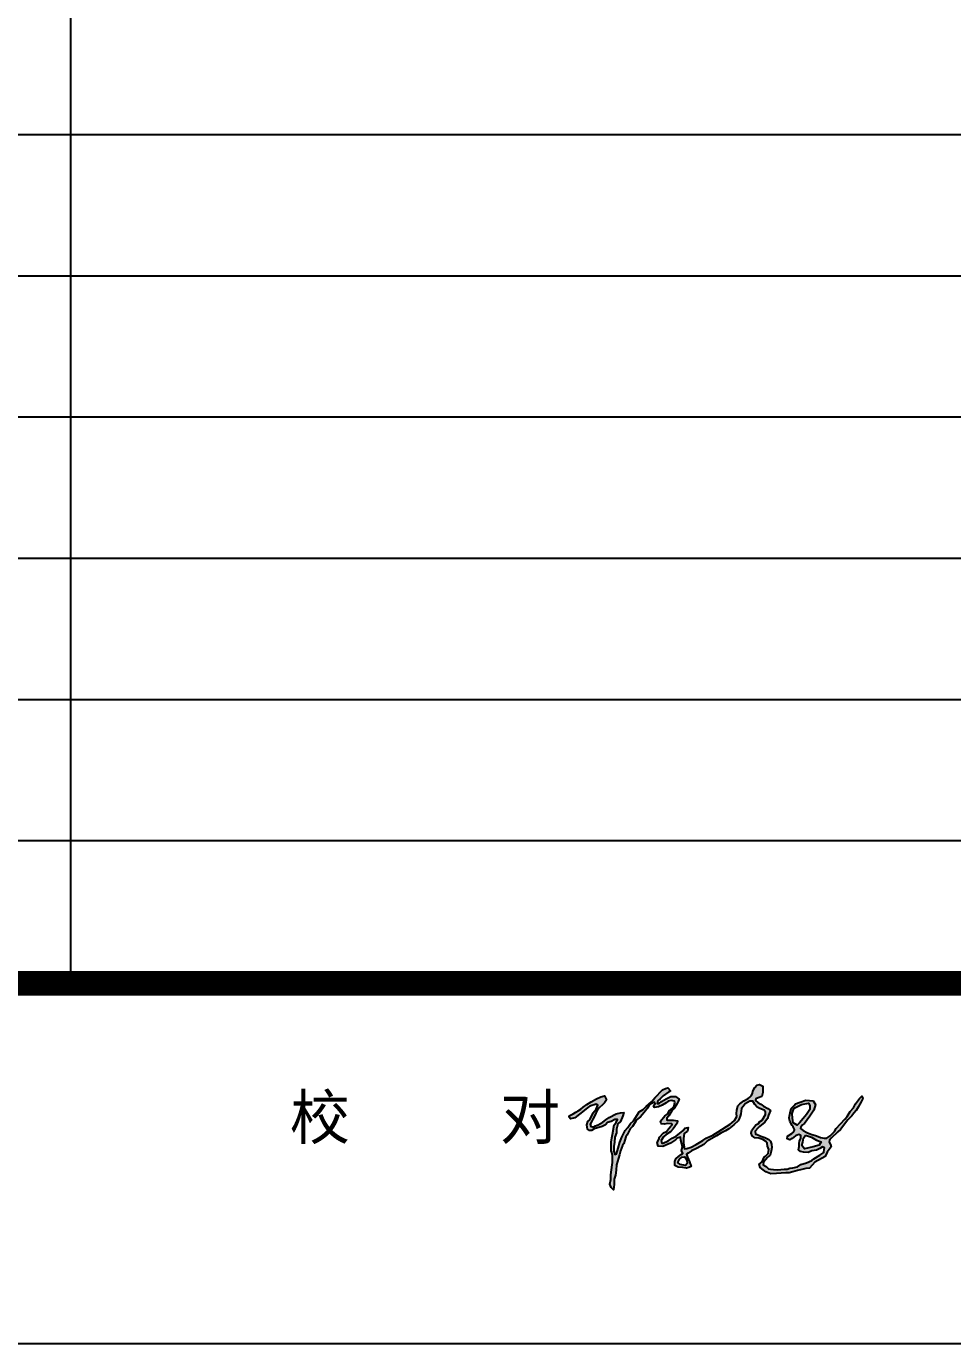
# Model space of a CAD drawing. Extents: x -138012 to 2129925, y -311560 to 0.
# Drawn here: x -132762 to -127512, y -175128 to -167665 of the extents above; entities that cross this region are included whole.
import ezdxf

# ---------------------------------------------------------------- set-up
doc = ezdxf.new("R2010")
doc.units = 0
doc.header["$LTSCALE"] = 1000
doc.header["$MEASUREMENT"] = 0
for name, color, linetype in [('WALL', 6, 'CONTINUOUS'), ('图框', 4, 'CONTINUOUS'), ('签名', 111, 'CONTINUOUS')]:
    doc.layers.add(name, color=color, linetype=linetype)
doc.styles.add('iIcon2', font='')
doc.styles.get('iIcon2').set_extended_font_data('SimSun')

# ---------------------------------------------------------------- blocks, each defined once
blk = doc.blocks.new('目录')
at = {"layer": '图框'}
for p, q in [((382138.7, 426573.4), (382138.7, 403514.6)), ((377638.7, 408323.4), (396638.7, 408323.4)), ((377638.7, 407523.4), (396638.7, 407523.4)), ((377638.7, 406723.4), (396638.7, 406723.4)), ((377638.7, 405923.4), (396638.7, 405923.4)), ((377638.7, 405123.4), (396638.7, 405123.4)), ((377638.7, 404323.4), (396638.7, 404323.4)), ((376638.7, 401473.4), (397638.7, 401473.4))]:
    blk.add_line(p, q, dxfattribs=at)
at = {"layer": '图框', "const_width": 140}
blk.add_lwpolyline([(377638.7, 403514.6), (396638.7, 403514.6), (396638.7, 430173.4), (377638.7, 430173.4), (377638.7, 403514.6)], dxfattribs=at)
blk.add_lwpolyline([(377638.7, 403514.6), (377638.7, 430173.4), (396638.7, 430173.4), (396638.7, 403514.6)], close=True, dxfattribs=at)
at = {"layer": '图框', "style": 'iIcon2'}
blk.add_text('校     对', height=250, dxfattribs=at).set_placement((383381.4, 402631.4))
blk = doc.blocks.new('A$C281632A3')
at = {"layer": '签名'}
h = blk.add_hatch(color=256, dxfattribs=at)
h.paths.add_polyline_path([(976, 322.3), (998.3, 335.1), (1022.2, 360.5), (1057.2, 379.6), (1092.2, 398.6), (1125.6, 419.3), (1159, 436.8), (1182.9, 451.1), (1221, 479.7), (1251.8, 510.2), (1260, 523.8), (1268.1, 544), (1271.6, 562.6), (1277.1, 600.2), (1290.7, 615.8), (1305, 635.2), (1322.3, 646.6), (1338.9, 656), (1362.7, 656), (1375.4, 630.5), (1393.7, 612.3), (1413.6, 600.2), (1446.2, 590.2), (1455.6, 574.7), (1455.6, 557.6), (1430.7, 514.8), (1411.9, 502.7), (1402.5, 490), (1383.1, 479.5), (1354.9, 441.2), (1348.3, 419.1), (1356, 398.1), (1375.9, 384.8), (1405.8, 381.5), (1436.2, 372.1), (1456.1, 359.4), (1467.2, 343.7), (1471.1, 323.2), (1480, 297.3), (1475.5, 269.1), (1455.6, 248.1), (1444.6, 240.3), (1430.2, 207.5), (1408.6, 189.8), (1415.3, 163.3), (1437.4, 146.7), (1458.4, 132.4), (1493.8, 118), (1537, 120.7), (1606.8, 124.1), (1631.7, 125.2), (1658.3, 131.3), (1692.6, 142.9), (1724.1, 149), (1755.1, 156.7), (1780.5, 160.6), (1822.1, 204.4), (1844.3, 216.1), (1874.1, 233.2), (1897.9, 245.9), (1911.2, 278.2), (1927.3, 298.7), (1941.7, 317.5), (1936.7, 334), (1927.3, 351.7), (1929, 367.8), (1942.2, 380.5), (1991.5, 428.5), (2011.4, 446.2), (2065.6, 518.4), (2073.9, 525.6), (2094.9, 547.2), (2109.9, 566), (2126.5, 585.9), (2141.4, 610.7), (2163.5, 651.6), (2175.7, 676.5), (2169.1, 692), (2150.8, 674.3), (2123.1, 636.7), (2106.6, 606.9), (2083.9, 579.8), (2060.1, 541.1), (2042.4, 523.4), (1979.7, 452.6), (1965.8, 430.5), (1933.7, 399), (1908.9, 382.4), (1889.5, 381.8), (1864, 386.8), (1833.1, 398.4), (1791, 412.2), (1761.7, 424.4), (1733.5, 437.7), (1715.2, 452.6), (1716.9, 463.6), (1729.6, 481.3), (1745.1, 490.2), (1782.7, 543.8), (1814.3, 589.1), (1825.3, 630.5), (1809.3, 657.6), (1753.4, 663.2), (1711.9, 649.3), (1676.5, 636.1), (1668.2, 623.4), (1645.5, 601.8), (1638.3, 568.1), (1631.2, 532.2), (1634.5, 508.4), (1652.2, 476.2), (1659.4, 464.6), (1671, 446.9), (1669.3, 440.3), (1662.7, 425.7), (1651.7, 415.7), (1617.4, 397.5), (1616.3, 377.6), (1634.5, 369.9), (1652.8, 380.4), (1677.1, 398.1), (1703.1, 409.7), (1717.5, 400.8), (1716.4, 380.4), (1707.5, 362.1), (1704.2, 341.1), (1703.7, 320.1), (1700.3, 295.3), (1713.6, 282), (1736.3, 277.6), (1770.6, 275.4), (1797.7, 287), (1832.6, 293), (1857.5, 306.3), (1878.5, 318.5), (1892.3, 309.6), (1889, 299.7), (1888.3, 276.1), (1858.4, 254.8), (1813.4, 229.6), (1797.7, 217), (1759.9, 199.7), (1717.3, 187.1), (1691.3, 170.6), (1659, 161.9), (1634.6, 160.4), (1614.9, 152.5), (1592.9, 151.7), (1544.8, 147), (1514.1, 149.3), (1493.6, 151.7), (1477.8, 155.6), (1459.7, 171.4), (1437.7, 184), (1441.6, 202.9), (1455, 221), (1469.2, 237.5), (1478.6, 246.2), (1488.9, 256.4), (1497.5, 284.7), (1503, 313.5), (1499.8, 336.3), (1492, 359.1), (1480.1, 372.5), (1451, 386.7), (1421.8, 397.7), (1394.3, 408.7), (1382.5, 411.8), (1378.5, 433.9), (1399, 456.7), (1410, 466.9), (1450.2, 499.6), (1471.4, 527.9), (1476.9, 552.3), (1493.5, 587.7), (1473, 601.9), (1441.5, 618.4), (1421, 633.4), (1398.9, 646.7), (1380.8, 660.1), (1384, 672.7), (1401.3, 681.4), (1428.9, 690), (1436.8, 719.2), (1435.2, 765.6), (1411.6, 779), (1390.3, 775), (1376.1, 756.1), (1361.9, 728.6), (1358.8, 711.3), (1350.1, 694), (1338.3, 685.3), (1326.5, 676.7), (1295, 658.6), (1265.8, 636.5), (1251.6, 620.8), (1243.5, 589.9), (1240.3, 563.9), (1241.9, 541.9), (1226.1, 512.7), (1205.7, 494.6), (1194.6, 484.4), (1103.8, 429.1), (1065.2, 403.9), (1016.4, 381.1), (991.2, 364.5), (941.5, 333.8), (903.7, 314.9), (873.8, 305.5), (856.4, 303.9), (852.5, 315.7), (847, 348), (848.6, 378.7), (851.7, 416.5), (876.9, 433.8), (883.2, 461.3), (858, 456.6), (845.4, 437.7), (793.4, 396), (764.3, 381.8), (735.1, 361.4), (697.3, 345.6), (688.6, 345.6), (681.5, 363.7), (698.9, 390.5), (718.6, 409.4), (750.9, 429.1), (771.4, 451.1), (801.3, 491.7), (802.9, 510.6), (772.9, 515.3), (730.4, 514.5), (724.1, 516.9), (724.9, 530.2), (738.3, 547.6), (761.9, 583), (776.1, 597.9), (799.7, 633.3), (808.4, 653), (815.5, 671.1), (787.9, 690.8), (754.8, 689.2), (719.4, 672.7), (684.7, 652.2), (668.1, 638.9), (654, 638.9), (658.7, 657.7), (676, 673.5), (696.5, 694), (739.8, 724.7), (751.7, 732.5), (732, 754.6), (715.4, 748.3), (692.6, 738.8), (635.7, 680.4), (611.3, 651.3), (590.1, 634), (571.1, 615.1), (548.3, 594.6), (519.2, 576.5), (476.6, 510.2), (456.1, 491.3), (434.8, 460.6), (415.9, 437.7), (392.3, 388.9), (377.3, 351.2), (363.1, 307.9), (351.3, 264.6), (339.5, 261.4), (332.4, 284.3), (331.6, 319.7), (336.3, 351.2), (338.7, 388.9), (351.3, 421.2), (351.3, 448.8), (361.5, 488.1), (380.4, 504.6), (399.1, 546.3), (404.7, 572.9), (382.2, 570.1), (348.6, 561), (296.7, 535.1), (271.5, 516.9), (249.7, 500.8), (215.4, 481.2), (196.4, 474.2), (183.8, 466.5), (174, 465.1), (162.1, 467.9), (157.2, 484.7), (166.3, 502.2), (176.1, 522.5), (188, 545.6), (198.5, 565.9), (209.7, 590.5), (225.2, 608.7), (249, 627.6), (261.6, 643.7), (278.5, 666.1), (263, 695.5), (235.7, 688.5), (202.7, 673.1), (164.9, 650.7), (131.2, 631.8), (104.6, 611.5), (87.7, 596.8), (66.7, 584.9), (49.2, 573.6), (30.9, 561.7), (1.5, 547), (0, 537.4), (11.6, 525.8), (41.9, 533), (110.9, 587), (138.4, 607.9), (154.4, 617.8), (201.8, 633.8), (213.3, 627.2), (201.2, 596.4), (179.2, 570), (153.8, 518.5), (140.1, 504.8), (131.2, 481.1), (135.7, 448.1), (152.7, 439.3), (165.4, 437.6), (185.8, 450.8), (246, 469), (269.1, 481.2), (285.7, 496.6), (312.1, 505.9), (338.5, 519.7), (360, 520.2), (349, 498.8), (335.2, 480.6), (323.1, 407.7), (317.6, 383.5), (312.1, 351.6), (311.5, 287.5), (318.2, 274.8), (322, 254.4), (323.1, 225.8), (322.6, 201), (311, 130.4), (310.4, 107.9), (310.4, 76), (303.3, 41.3), (311.5, 17.6), (329.7, 0), (335.2, 38.5), (335.2, 78.7), (344.1, 108.6), (348.5, 144.9), (351.8, 183.5), (359.5, 208.8), (374.4, 259.1), (382.1, 288.9), (395.9, 326.8), (406.4, 342.8), (419.6, 391.2), (430.6, 407.2), (453.8, 449.8), (470.8, 469.1), (487.4, 496.1), (499.5, 518.6), (529.2, 540.6), (540.8, 553.9), (567.4, 584.2), (580.1, 603.4), (591.7, 621.6), (603.8, 633.7), (633.5, 648), (637.9, 638.1), (626.4, 621.6), (632.4, 608.4), (662.2, 613.4), (690.3, 626.6), (718.9, 642.5), (733.8, 655.2), (756.9, 661.2), (781.2, 656.8), (784.5, 645.3), (779, 620.5), (764.1, 601.8), (742.6, 584.7), (731.6, 562.7), (709, 546.8), (677.6, 507.5), (683.6, 488.2), (707.3, 486.6), (728.3, 489.9), (760.8, 487.1), (765.2, 480.5), (752, 467.8), (737.1, 449.7), (721.7, 431.5), (699.1, 421.1), (670.4, 390), (664.4, 371.9), (653.3, 349.9), (660.5, 321.8), (694.1, 320.1), (733.2, 337.8), (751.4, 344.9), (789.6, 369.1), (801.2, 381.2), (826, 389.5), (828.7, 366.4), (835.3, 338.9), (839.7, 314.6), (832, 289.3), (843, 268.9), (830.9, 260.1), (811.6, 246.9), (791.2, 229.3), (783.5, 209), (784.6, 180.3), (808.9, 166), (844.1, 164.4), (870.6, 159.4), (887.1, 163.3), (903.6, 172.1), (892.1, 205.7), (878.3, 239.8), (869.5, 262.9), (882.7, 271.2), (907.6, 289), (944.2, 304.9)])
h.paths.add_polyline_path([(856.7, 243.9), (872.2, 217.6), (875.2, 193.8), (862.5, 179.7), (822.6, 187), (805.1, 201.6), (819.2, 225.4), (820.2, 228.8), (835.8, 240)], flags=16)
h.paths.add_polyline_path([(1660.4, 495.8), (1654.5, 529.2), (1653.5, 565.5), (1665.3, 600.8), (1678, 607.7), (1723.2, 630.2), (1774.3, 642), (1785.1, 622.4), (1783.1, 593.9), (1758.6, 557.6), (1735, 526.2), (1707.5, 494.8), (1689.8, 479.1)], flags=16)
h.paths.add_polyline_path([(1723.4, 326.8), (1732.2, 353.3), (1738.1, 380.8), (1750.9, 403.4), (1795.1, 388.7), (1833.4, 367.1), (1866.8, 354.3), (1853, 329.8), (1808.8, 318), (1745, 302.3)], flags=16)
for points in [[(1.5, 547), (30.9, 561.7), (49.2, 573.6), (66.7, 584.9), (87.7, 596.8), (104.6, 611.5), (131.2, 631.8), (164.9, 650.7), (202.7, 673.1), (235.7, 688.5), (263, 695.5), (278.5, 666.1), (261.6, 643.7), (249, 627.6), (225.2, 608.7), (209.7, 590.5), (198.5, 565.9), (188, 545.6), (176.1, 522.5), (166.3, 502.2), (157.2, 484.7), (162.1, 467.9), (174, 465.1), (183.8, 466.5), (196.4, 474.2), (215.4, 481.2), (249.7, 500.8), (271.5, 516.9), (296.7, 535.1), (348.6, 561), (382.2, 570.1), (404.7, 572.9), (399.1, 546.3), (380.4, 504.6), (361.5, 488.1), (351.3, 448.8), (351.3, 421.2), (338.7, 388.9), (336.3, 351.2), (331.6, 319.7), (332.4, 284.3), (339.5, 261.4), (351.3, 264.6), (363.1, 307.9), (377.3, 351.2), (392.3, 388.9), (415.9, 437.7), (434.8, 460.6), (456.1, 491.3), (476.6, 510.2), (519.2, 576.5), (548.3, 594.6), (571.1, 615.1), (590.1, 634), (611.3, 651.3), (635.7, 680.4), (692.6, 738.8), (715.4, 748.3), (732, 754.6), (751.7, 732.5), (739.8, 724.7), (696.5, 694), (676, 673.5), (658.7, 657.7), (654, 638.9), (668.1, 638.9), (684.7, 652.2), (719.4, 672.7), (754.8, 689.2), (787.9, 690.8), (815.5, 671.1), (808.4, 653), (799.7, 633.3), (776.1, 597.9), (761.9, 583), (738.3, 547.6), (724.9, 530.2), (724.1, 516.9), (730.4, 514.5), (772.9, 515.3), (802.9, 510.6), (801.3, 491.7), (771.4, 451.1), (750.9, 429.1), (718.6, 409.4), (698.9, 390.5), (681.5, 363.7), (688.6, 345.6), (697.3, 345.6), (735.1, 361.4), (764.3, 381.8), (793.4, 396), (845.4, 437.7), (858, 456.6), (883.2, 461.3), (876.9, 433.8), (851.7, 416.5), (848.6, 378.7), (847, 348), (852.5, 315.7), (856.4, 303.9), (873.8, 305.5), (903.7, 314.9), (941.5, 333.8), (991.2, 364.5), (1016.4, 381.1), (1065.2, 403.9), (1103.8, 429.1), (1194.6, 484.4), (1205.7, 494.6), (1226.1, 512.7), (1241.9, 541.9), (1240.3, 563.9), (1243.5, 589.9), (1251.6, 620.8), (1265.8, 636.5), (1295, 658.6), (1326.5, 676.7), (1338.3, 685.3), (1350.1, 694), (1358.8, 711.3), (1361.9, 728.6), (1376.1, 756.1), (1390.3, 775), (1411.6, 779), (1435.2, 765.6), (1436.8, 719.2), (1428.9, 690), (1401.3, 681.4), (1384, 672.7), (1380.8, 660.1), (1398.9, 646.7), (1421, 633.4), (1441.5, 618.4), (1473, 601.9), (1493.5, 587.7), (1476.9, 552.3), (1471.4, 527.9), (1450.2, 499.6), (1410, 466.9), (1399, 456.7), (1378.5, 433.9), (1382.5, 411.8), (1394.3, 408.7), (1421.8, 397.7), (1451, 386.7), (1480.1, 372.5), (1492, 359.1), (1499.8, 336.3), (1503, 313.5), (1497.5, 284.7), (1488.9, 256.4), (1478.6, 246.2), (1469.2, 237.5), (1455, 221), (1441.6, 202.9), (1437.7, 184), (1459.7, 171.4), (1477.8, 155.6), (1493.6, 151.7), (1514.1, 149.3), (1544.8, 147), (1592.9, 151.7), (1614.9, 152.5), (1634.6, 160.4), (1659, 161.9), (1691.3, 170.6), (1717.3, 187.1), (1759.9, 199.7), (1797.7, 217), (1813.4, 229.6), (1858.4, 254.8), (1888.3, 276.1), (1889, 299.7), (1892.3, 309.6), (1878.5, 318.5), (1857.5, 306.3), (1832.6, 293), (1797.7, 287), (1770.6, 275.4), (1736.3, 277.6), (1713.6, 282), (1700.3, 295.3), (1703.7, 320.1), (1704.2, 341.1), (1707.5, 362.1), (1716.4, 380.4), (1717.5, 400.8), (1703.1, 409.7), (1677.1, 398.1), (1652.8, 380.4), (1634.5, 369.9), (1616.3, 377.6), (1617.4, 397.5), (1651.7, 415.7), (1662.7, 425.7), (1669.3, 440.3), (1671, 446.9), (1659.4, 464.6), (1652.2, 476.2), (1634.5, 508.4), (1631.2, 532.2), (1638.3, 568.1), (1645.5, 601.8), (1668.2, 623.4), (1676.5, 636.1), (1711.9, 649.3), (1753.4, 663.2), (1809.3, 657.6), (1825.3, 630.5), (1814.3, 589.1), (1782.7, 543.8), (1745.1, 490.2), (1729.6, 481.3), (1716.9, 463.6), (1715.2, 452.6), (1733.5, 437.7), (1761.7, 424.4), (1791, 412.2), (1833.1, 398.4), (1864, 386.8), (1889.5, 381.8), (1908.9, 382.4), (1933.7, 399), (1965.8, 430.5), (1979.7, 452.6), (2042.4, 523.4), (2060.1, 541.1), (2083.9, 579.8), (2106.6, 606.9), (2123.1, 636.7), (2150.8, 674.3), (2169.1, 692), (2175.7, 676.5), (2163.5, 651.6), (2141.4, 610.7), (2126.5, 585.9), (2109.9, 566), (2094.9, 547.2), (2073.9, 525.6), (2065.6, 518.4), (2011.4, 446.2), (1991.5, 428.5), (1942.2, 380.5), (1929, 367.8), (1927.3, 351.7), (1936.7, 334), (1941.7, 317.5), (1927.3, 298.7), (1911.2, 278.2), (1897.9, 245.9), (1874.1, 233.2), (1844.3, 216.1), (1822.1, 204.4), (1780.5, 160.6), (1755.1, 156.7), (1724.1, 149), (1692.6, 142.9), (1658.3, 131.3), (1631.7, 125.2), (1606.8, 124.1), (1537, 120.7), (1493.8, 118), (1458.4, 132.4), (1437.4, 146.7), (1415.3, 163.3), (1408.6, 189.8), (1430.2, 207.5), (1444.6, 240.3), (1455.6, 248.1), (1475.5, 269.1), (1480, 297.3), (1471.1, 323.2), (1467.2, 343.7), (1456.1, 359.4), (1436.2, 372.1), (1405.8, 381.5), (1375.9, 384.8), (1356, 398.1), (1348.3, 419.1), (1354.9, 441.2), (1383.1, 479.5), (1402.5, 490), (1411.9, 502.7), (1430.7, 514.8), (1455.6, 557.6), (1455.6, 574.7), (1446.2, 590.2), (1413.6, 600.2), (1393.7, 612.3), (1375.4, 630.5), (1362.7, 656), (1338.9, 656), (1322.3, 646.6), (1305, 635.2), (1290.7, 615.8), (1277.1, 600.2), (1271.6, 562.6), (1268.1, 544), (1260, 523.8), (1251.8, 510.2), (1221, 479.7), (1182.9, 451.1), (1159, 436.8), (1125.6, 419.3), (1092.2, 398.6), (1057.2, 379.6), (1022.2, 360.5), (998.3, 335.1), (976, 322.3), (944.2, 304.9), (907.6, 289), (882.7, 271.2), (869.5, 262.9), (878.3, 239.8), (892.1, 205.7), (903.6, 172.1), (887.1, 163.3), (870.6, 159.4), (844.1, 164.4), (808.9, 166), (784.6, 180.3), (783.5, 209), (791.2, 229.3), (811.6, 246.9), (830.9, 260.1), (843, 268.9), (832, 289.3), (839.7, 314.6), (835.3, 338.9), (828.7, 366.4), (826, 389.5), (801.2, 381.2), (789.6, 369.1), (751.4, 344.9), (733.2, 337.8), (694.1, 320.1), (660.5, 321.8), (653.3, 349.9), (664.4, 371.9), (670.4, 390), (699.1, 421.1), (721.7, 431.5), (737.1, 449.7), (752, 467.8), (765.2, 480.5), (760.8, 487.1), (728.3, 489.9), (707.3, 486.6), (683.6, 488.2), (677.6, 507.5), (709, 546.8), (731.6, 562.7), (742.6, 584.7), (764.1, 601.8), (779, 620.5), (784.5, 645.3), (781.2, 656.8), (756.9, 661.2), (733.8, 655.2), (718.9, 642.5), (690.3, 626.6), (662.2, 613.4), (632.4, 608.4), (626.4, 621.6), (637.9, 638.1), (633.5, 648), (603.8, 633.7), (591.7, 621.6), (580.1, 603.4), (567.4, 584.2), (540.8, 553.9), (529.2, 540.6), (499.5, 518.6), (487.4, 496.1), (470.8, 469.1), (453.8, 449.8), (430.6, 407.2), (419.6, 391.2), (406.4, 342.8), (395.9, 326.8), (382.1, 288.9), (374.4, 259.1), (359.5, 208.8), (351.8, 183.5), (348.5, 144.9), (344.1, 108.6), (335.2, 78.7), (335.2, 38.5), (329.7, 0), (311.5, 17.6), (303.3, 41.3), (310.4, 76), (310.4, 107.9), (311, 130.4), (322.6, 201), (323.1, 225.8), (322, 254.4), (318.2, 274.8), (311.5, 287.5), (312.1, 351.6), (317.6, 383.5), (323.1, 407.7), (335.2, 480.6), (349, 498.8), (360, 520.2), (338.5, 519.7), (312.1, 505.9), (285.7, 496.6), (269.1, 481.2), (246, 469), (185.8, 450.8), (165.4, 437.6), (152.7, 439.3), (135.7, 448.1), (131.2, 481.1), (140.1, 504.8), (153.8, 518.5), (179.2, 570), (201.2, 596.4), (213.3, 627.2), (201.8, 633.8), (154.4, 617.8), (138.4, 607.9), (110.9, 587), (41.9, 533), (11.6, 525.8), (0, 537.4)], [(1678, 607.7), (1723.2, 630.2), (1774.3, 642), (1785.1, 622.4), (1783.1, 593.9), (1758.6, 557.6), (1735, 526.2), (1707.5, 494.8), (1689.8, 479.1), (1660.4, 495.8), (1654.5, 529.2), (1653.5, 565.5), (1665.3, 600.8)], [(1750.9, 403.4), (1795.1, 388.7), (1833.4, 367.1), (1866.8, 354.3), (1853, 329.8), (1808.8, 318), (1745, 302.3), (1723.4, 326.8), (1732.2, 353.3), (1738.1, 380.8)], [(820.2, 228.8), (835.8, 240), (856.7, 243.9), (872.2, 217.6), (875.2, 193.8), (862.5, 179.7), (822.6, 187), (805.1, 201.6), (819.2, 225.4)]]:
    blk.add_lwpolyline(points, close=True, dxfattribs=at)

msp = doc.modelspace()

# ---------------------------------------------------------------- block references
at = {"layer": 'WALL'}
msp.add_blockref('目录', (-514650.58, -576601.353), dxfattribs=at)
at = {"layer": '签名', "xscale": 0.7649999999994179, "yscale": 0.7649999999994179, "zscale": 0.7649999999994179}
msp.add_blockref('A$C281632A3', (-129686.093, -174255.815), dxfattribs=at)

doc.saveas('drawing.dxf')
